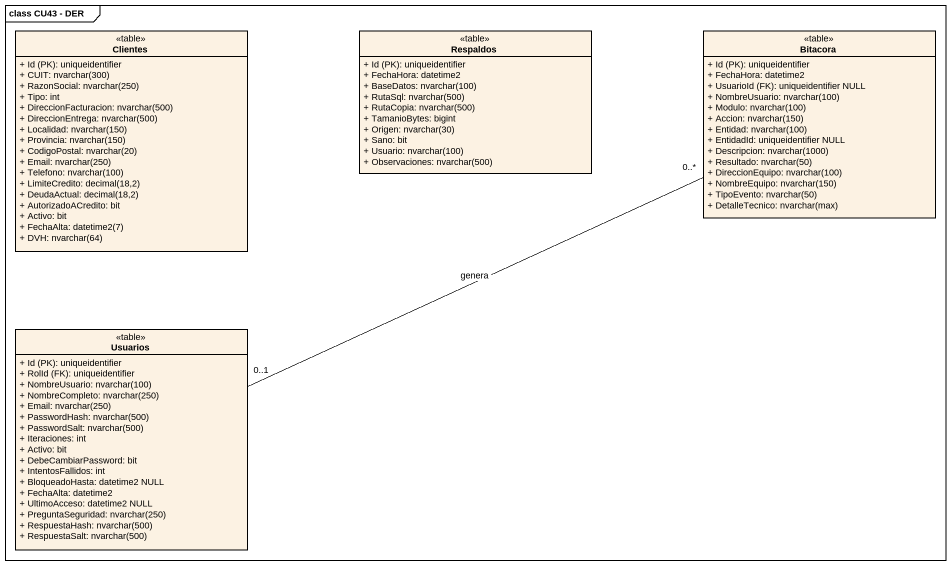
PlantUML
@startuml
mainframe class CU43 - DER
hide circle
hide empty members
skinparam classAttributeIconSize 0
class Clientes <<table>> {
  {field} + Id (PK): uniqueidentifier
  {field} + CUIT: nvarchar(300)
  {field} + RazonSocial: nvarchar(250)
  + Tipo: int
  {field} + DireccionFacturacion: nvarchar(500)
  {field} + DireccionEntrega: nvarchar(500)
  {field} + Localidad: nvarchar(150)
  {field} + Provincia: nvarchar(150)
  {field} + CodigoPostal: nvarchar(20)
  {field} + Email: nvarchar(250)
  {field} + Telefono: nvarchar(100)
  {field} + LimiteCredito: decimal(18,2)
  {field} + DeudaActual: decimal(18,2)
  + AutorizadoACredito: bit
  + Activo: bit
  {field} + FechaAlta: datetime2(7)
  {field} + DVH: nvarchar(64)
}
class Respaldos <<table>> {
  {field} + Id (PK): uniqueidentifier
  + FechaHora: datetime2
  {field} + BaseDatos: nvarchar(100)
  {field} + RutaSql: nvarchar(500)
  {field} + RutaCopia: nvarchar(500)
  + TamanioBytes: bigint
  {field} + Origen: nvarchar(30)
  + Sano: bit
  {field} + Usuario: nvarchar(100)
  {field} + Observaciones: nvarchar(500)
}
class Bitacora <<table>> {
  {field} + Id (PK): uniqueidentifier
  + FechaHora: datetime2
  {field} + UsuarioId (FK): uniqueidentifier NULL
  {field} + NombreUsuario: nvarchar(100)
  {field} + Modulo: nvarchar(100)
  {field} + Accion: nvarchar(150)
  {field} + Entidad: nvarchar(100)
  + EntidadId: uniqueidentifier NULL
  {field} + Descripcion: nvarchar(1000)
  {field} + Resultado: nvarchar(50)
  {field} + DireccionEquipo: nvarchar(100)
  {field} + NombreEquipo: nvarchar(150)
  {field} + TipoEvento: nvarchar(50)
  {field} + DetalleTecnico: nvarchar(max)
}
class Usuarios <<table>> {
  {field} + Id (PK): uniqueidentifier
  {field} + RolId (FK): uniqueidentifier
  {field} + NombreUsuario: nvarchar(100)
  {field} + NombreCompleto: nvarchar(250)
  {field} + Email: nvarchar(250)
  {field} + PasswordHash: nvarchar(500)
  {field} + PasswordSalt: nvarchar(500)
  + Iteraciones: int
  + Activo: bit
  + DebeCambiarPassword: bit
  + IntentosFallidos: int
  + BloqueadoHasta: datetime2 NULL
  + FechaAlta: datetime2
  + UltimoAcceso: datetime2 NULL
  {field} + PreguntaSeguridad: nvarchar(250)
  {field} + RespuestaHash: nvarchar(500)
  {field} + RespuestaSalt: nvarchar(500)
}
Bitacora "0..*" -left- "0..1" Usuarios : genera
@enduml
